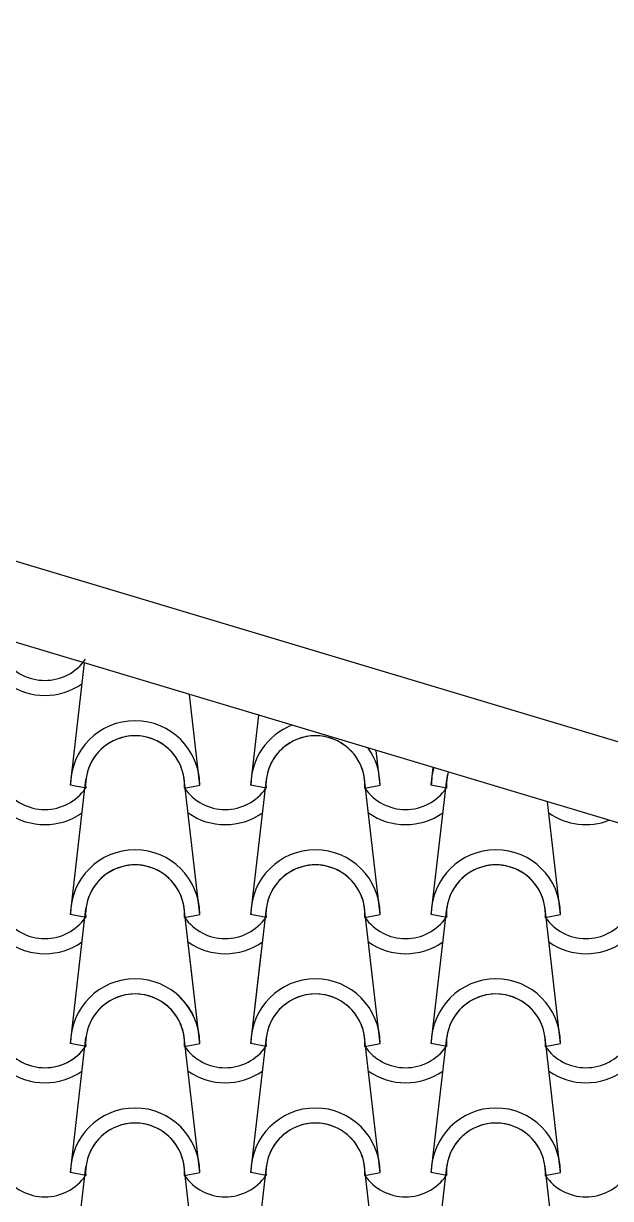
# Model space of a CAD drawing. Header units: millimetres. Extents: x -255 to 41745, y 236 to 29936.
# Drawn here: x 16480 to 17048, y 12860 to 13998 of the extents above; entities that cross this region are included whole.
import ezdxf

# ---------------------------------------------------------------- set-up
doc = ezdxf.new("R2010")
doc.units = ezdxf.units.MM
doc.layers.add('1', color=1, linetype='Continuous')
doc.layers.add('CALIDADES', color=7, linetype='Continuous')

msp = doc.modelspace()

# ---------------------------------------------------------------- linework, layer by layer
at = {"layer": '1'}
for p, q in [((16525.5, 13260.3), (16539.1, 13378.8)), ((16525.5, 13260.3), (16539.1, 13378.8)), ((16525.5, 13260.3), (16539.1, 13378.8)), ((16650.5, 13260.3), (16640.5, 13348.3)), ((16650.5, 13260.3), (16640.5, 13348.3)), ((16650.5, 13260.3), (16640.5, 13348.3)), ((16700, 13260.3), (16707.8, 13328.1)), ((16700, 13260.3), (16707.8, 13328.1)), ((16825, 13260.3), (16821.2, 13294.1)), ((16825, 13260.3), (16821.2, 13294.1)), ((16874.6, 13260.3), (16876.5, 13277.5)), ((16874.6, 13260.3), (16876.5, 13277.5)), ((16525.5, 13135.3), (16540.5, 13266)), ((16525.5, 13135.3), (16540.5, 13266)), ((16525.5, 13135.3), (16540.5, 13266)), ((16650.5, 13135.3), (16635.6, 13266)), ((16650.5, 13135.3), (16635.6, 13266)), ((16650.5, 13135.3), (16635.6, 13266)), ((16700, 13135.3), (16715, 13266)), ((16700, 13135.3), (16715, 13266)), ((16825, 13135.3), (16810.1, 13266)), ((16825, 13135.3), (16810.1, 13266)), ((16874.6, 13135.3), (16889.5, 13266)), ((16874.6, 13135.3), (16889.5, 13266)), ((16540.2, 13257.4), (16525.5, 13260.3)), ((16540.2, 13257.4), (16525.5, 13260.3)), ((16540.2, 13257.4), (16525.5, 13260.3)), ((16540.2, 13257.4), (16525.5, 13260.3)), ((16540.2, 13257.4), (16525.5, 13260.3)), ((16540.2, 13257.4), (16525.5, 13260.3)), ((16635.9, 13257.4), (16650.5, 13260.3)), ((16635.9, 13257.4), (16650.5, 13260.3)), ((16635.9, 13257.4), (16650.5, 13260.3)), ((16635.9, 13257.4), (16650.5, 13260.3)), ((16635.9, 13257.4), (16650.5, 13260.3)), ((16635.9, 13257.4), (16650.5, 13260.3)), ((16714.7, 13257.4), (16700, 13260.3)), ((16714.7, 13257.4), (16700, 13260.3)), ((16714.7, 13257.4), (16700, 13260.3)), ((16714.7, 13257.4), (16700, 13260.3)), ((16810.4, 13257.4), (16825, 13260.3)), ((16810.4, 13257.4), (16825, 13260.3)), ((16810.4, 13257.4), (16825, 13260.3)), ((16810.4, 13257.4), (16825, 13260.3)), ((16889.2, 13257.4), (16874.6, 13260.3)), ((16889.2, 13257.4), (16874.6, 13260.3)), ((16889.2, 13257.4), (16874.6, 13260.3)), ((16889.2, 13257.4), (16874.6, 13260.3)), ((16999.6, 13135.3), (16987.1, 13244.3)), ((16999.6, 13135.3), (16987.1, 13244.3)), ((16525.5, 13010.3), (16540.5, 13141)), ((16525.5, 13010.3), (16540.5, 13141)), ((16525.5, 13010.3), (16540.5, 13141)), ((16650.5, 13010.3), (16635.6, 13141)), ((16650.5, 13010.3), (16635.6, 13141)), ((16650.5, 13010.3), (16635.6, 13141)), ((16700, 13010.3), (16715, 13141)), ((16700, 13010.3), (16715, 13141)), ((16825, 13010.3), (16810.1, 13141)), ((16825, 13010.3), (16810.1, 13141)), ((16874.6, 13010.3), (16889.5, 13141)), ((16874.6, 13010.3), (16889.5, 13141)), ((16999.6, 13010.3), (16984.6, 13141)), ((16999.6, 13010.3), (16984.6, 13141)), ((16540.2, 13132.4), (16525.5, 13135.3)), ((16540.2, 13132.4), (16525.5, 13135.3)), ((16540.2, 13132.4), (16525.5, 13135.3)), ((16540.2, 13132.4), (16525.5, 13135.3)), ((16540.2, 13132.4), (16525.5, 13135.3)), ((16540.2, 13132.4), (16525.5, 13135.3)), ((16635.9, 13132.4), (16650.5, 13135.3)), ((16635.9, 13132.4), (16650.5, 13135.3)), ((16635.9, 13132.4), (16650.5, 13135.3)), ((16635.9, 13132.4), (16650.5, 13135.3)), ((16635.9, 13132.4), (16650.5, 13135.3)), ((16635.9, 13132.4), (16650.5, 13135.3)), ((16714.7, 13132.4), (16700, 13135.3)), ((16714.7, 13132.4), (16700, 13135.3)), ((16714.7, 13132.4), (16700, 13135.3)), ((16714.7, 13132.4), (16700, 13135.3)), ((16810.4, 13132.4), (16825, 13135.3)), ((16810.4, 13132.4), (16825, 13135.3)), ((16810.4, 13132.4), (16825, 13135.3)), ((16810.4, 13132.4), (16825, 13135.3)), ((16889.2, 13132.4), (16874.6, 13135.3)), ((16889.2, 13132.4), (16874.6, 13135.3)), ((16889.2, 13132.4), (16874.6, 13135.3)), ((16889.2, 13132.4), (16874.6, 13135.3)), ((16984.9, 13132.4), (16999.6, 13135.3)), ((16984.9, 13132.4), (16999.6, 13135.3)), ((16984.9, 13132.4), (16999.6, 13135.3)), ((16984.9, 13132.4), (16999.6, 13135.3)), ((16700, 13010.3), (16710, 13097.4)), ((16650.5, 13010.3), (16641.3, 13091.2)), ((16650.5, 13010.3), (16644.2, 13066)), ((16525.5, 12885.3), (16540.5, 13016)), ((16650.5, 12885.3), (16635.6, 13016)), ((16700, 12885.3), (16715, 13016)), ((16825, 12885.3), (16810.1, 13016)), ((16874.6, 12885.3), (16889.5, 13016)), ((16999.6, 12885.3), (16984.6, 13016)), ((16540.2, 13007.4), (16525.5, 13010.3)), ((16540.2, 13007.4), (16525.5, 13010.3)), ((16540.2, 13007.4), (16525.5, 13010.3)), ((16540.2, 13007.4), (16525.5, 13010.3)), ((16540.2, 13007.4), (16525.5, 13010.3)), ((16540.2, 13007.4), (16525.5, 13010.3)), ((16635.9, 13007.4), (16650.5, 13010.3)), ((16635.9, 13007.4), (16650.5, 13010.3)), ((16635.9, 13007.4), (16650.5, 13010.3)), ((16635.9, 13007.4), (16650.5, 13010.3)), ((16635.9, 13007.4), (16650.5, 13010.3)), ((16635.9, 13007.4), (16650.5, 13010.3)), ((16635.9, 13007.4), (16650.5, 13010.3)), ((16635.9, 13007.4), (16650.5, 13010.3)), ((16714.7, 13007.4), (16700, 13010.3)), ((16714.7, 13007.4), (16700, 13010.3)), ((16714.7, 13007.4), (16700, 13010.3)), ((16714.7, 13007.4), (16700, 13010.3)), ((16714.7, 13007.4), (16700, 13010.3)), ((16810.4, 13007.4), (16825, 13010.3)), ((16810.4, 13007.4), (16825, 13010.3)), ((16810.4, 13007.4), (16825, 13010.3)), ((16810.4, 13007.4), (16825, 13010.3)), ((16810.4, 13007.4), (16825, 13010.3)), ((16889.2, 13007.4), (16874.6, 13010.3)), ((16889.2, 13007.4), (16874.6, 13010.3)), ((16889.2, 13007.4), (16874.6, 13010.3)), ((16889.2, 13007.4), (16874.6, 13010.3)), ((16889.2, 13007.4), (16874.6, 13010.3)), ((16984.9, 13007.4), (16999.6, 13010.3)), ((16984.9, 13007.4), (16999.6, 13010.3)), ((16984.9, 13007.4), (16999.6, 13010.3)), ((16984.9, 13007.4), (16999.6, 13010.3)), ((16984.9, 13007.4), (16999.6, 13010.3)), ((16525.5, 12760.3), (16540.5, 12891)), ((16650.5, 12760.3), (16635.6, 12891)), ((16700, 12760.3), (16715, 12891)), ((16825, 12760.3), (16810.1, 12891)), ((16874.6, 12760.3), (16889.5, 12891)), ((16999.6, 12760.3), (16984.6, 12891)), ((16540.2, 12882.4), (16525.5, 12885.3)), ((16540.2, 12882.4), (16525.5, 12885.3)), ((16635.9, 12882.4), (16650.5, 12885.3)), ((16635.9, 12882.4), (16650.5, 12885.3)), ((16714.7, 12882.4), (16700, 12885.3)), ((16714.7, 12882.4), (16700, 12885.3)), ((16810.4, 12882.4), (16825, 12885.3)), ((16810.4, 12882.4), (16825, 12885.3)), ((16889.2, 12882.4), (16874.6, 12885.3)), ((16889.2, 12882.4), (16874.6, 12885.3)), ((16984.9, 12882.4), (16999.6, 12885.3)), ((16984.9, 12882.4), (16999.6, 12885.3))]:
    msp.add_line(p, q, dxfattribs=at)
for centre, radius, start, end in [((16500.7, 13409.7), 47.9, 214.756, 325.244), ((16500.7, 13409.7), 47.9, 214.756, 325.244), ((16500.7, 13409.7), 47.9, 214.756, 325.244), ((16500.7, 13409.7), 47.9, 214.756, 325.244), ((16500.7, 13409.7), 47.9, 214.756, 325.244), ((16500.7, 13409.7), 47.9, 214.756, 325.244), ((16500.7, 13409.7), 62.5, 234.9308, 305.0692), ((16500.7, 13409.7), 62.5, 234.9308, 305.0692), ((16500.7, 13409.7), 62.5, 234.9308, 305.0692), ((16588, 13260.3), 62.5, 0, 180), ((16588, 13260.3), 62.5, 0, 180), ((16588, 13260.3), 62.5, 0, 180), ((16588, 13260.3), 62.5, 0, 180), ((16588, 13260.3), 62.5, 0, 180), ((16588, 13260.3), 62.5, 0, 180), ((16762.5, 13260.3), 62.5, 111.3674, 180), ((16762.5, 13260.3), 62.5, 111.3674, 180), ((16762.5, 13260.3), 62.5, 111.3674, 180), ((16762.5, 13260.3), 62.5, 111.3674, 180), ((16588, 13260.3), 47.9, 356.4887, 183.5113), ((16588, 13260.3), 47.9, 356.4887, 183.5113), ((16588, 13260.3), 47.9, 356.4887, 183.5113), ((16588, 13260.3), 47.9, 356.4887, 183.5113), ((16588, 13260.3), 47.9, 356.4887, 183.5113), ((16588, 13260.3), 47.9, 356.4887, 183.5113), ((16588, 13260.3), 47.9, 6.838, 173.162), ((16588, 13260.3), 47.9, 6.838, 173.162), ((16588, 13260.3), 47.9, 6.838, 173.162), ((16762.5, 13260.3), 47.9, 356.4887, 183.5113), ((16762.5, 13260.3), 47.9, 356.4887, 183.5113), ((16762.5, 13260.3), 47.9, 356.4887, 183.5113), ((16762.5, 13260.3), 47.9, 356.4887, 183.5113), ((16762.5, 13260.3), 47.9, 6.838, 173.162), ((16762.5, 13260.3), 47.9, 6.838, 173.162), ((16762.5, 13260.3), 62.5, 0, 35.2341), ((16762.5, 13260.3), 62.5, 0, 35.2341), ((16762.5, 13260.3), 62.5, 0, 35.2341), ((16762.5, 13260.3), 62.5, 0, 35.2341), ((16937.1, 13260.3), 62.5, 164.1601, 180), ((16937.1, 13260.3), 62.5, 164.1601, 180), ((16937.1, 13260.3), 62.5, 164.1601, 180), ((16937.1, 13260.3), 62.5, 164.1601, 180), ((16937.1, 13260.3), 47.9, 164.4216, 183.5113), ((16937.1, 13260.3), 47.9, 164.4216, 183.5113), ((16937.1, 13260.3), 47.9, 164.4216, 183.5113), ((16937.1, 13260.3), 47.9, 164.4216, 183.5113), ((16937.1, 13260.3), 47.9, 164.4216, 173.162), ((16937.1, 13260.3), 47.9, 164.4216, 173.162), ((16500.7, 13284.7), 47.9, 214.756, 325.244), ((16500.7, 13284.7), 47.9, 214.756, 325.244), ((16500.7, 13284.7), 47.9, 214.756, 325.244), ((16500.7, 13284.7), 47.9, 214.756, 325.244), ((16500.7, 13284.7), 47.9, 214.756, 325.244), ((16500.7, 13284.7), 47.9, 214.756, 325.244), ((16675.2, 13284.7), 47.9, 214.756, 325.244), ((16675.2, 13284.7), 47.9, 214.756, 325.244), ((16675.2, 13284.7), 47.9, 214.756, 325.244), ((16675.2, 13284.7), 47.9, 214.756, 325.244), ((16849.7, 13284.7), 47.9, 214.756, 325.244), ((16849.7, 13284.7), 47.9, 214.756, 325.244), ((16849.7, 13284.7), 47.9, 214.756, 325.244), ((16849.7, 13284.7), 47.9, 214.756, 325.244), ((16500.7, 13284.7), 62.5, 234.9308, 305.0692), ((16500.7, 13284.7), 62.5, 234.9308, 305.0692), ((16500.7, 13284.7), 62.5, 234.9308, 305.0692), ((16675.2, 13284.7), 62.5, 234.9308, 305.0692), ((16675.2, 13284.7), 62.5, 234.9308, 305.0692), ((16849.7, 13284.7), 62.5, 234.9308, 305.0692), ((16849.7, 13284.7), 62.5, 234.9308, 305.0692), ((17024.2, 13284.7), 62.5, 234.9308, 291.1586), ((17024.2, 13284.7), 62.5, 234.9308, 291.1586), ((16588, 13135.3), 62.5, 0, 180), ((16588, 13135.3), 62.5, 0, 180), ((16588, 13135.3), 62.5, 0, 180), ((16588, 13135.3), 62.5, 0, 180), ((16588, 13135.3), 62.5, 0, 180), ((16588, 13135.3), 62.5, 0, 180), ((16762.5, 13135.3), 62.5, 0, 180), ((16762.5, 13135.3), 62.5, 0, 180), ((16762.5, 13135.3), 62.5, 0, 180), ((16762.5, 13135.3), 62.5, 0, 180), ((16937.1, 13135.3), 62.5, 0, 180), ((16937.1, 13135.3), 62.5, 0, 180), ((16937.1, 13135.3), 62.5, 0, 180), ((16937.1, 13135.3), 62.5, 0, 180), ((16588, 13135.3), 47.9, 356.4887, 183.5113), ((16588, 13135.3), 47.9, 356.4887, 183.5113), ((16588, 13135.3), 47.9, 356.4887, 183.5113), ((16588, 13135.3), 47.9, 356.4887, 183.5113), ((16588, 13135.3), 47.9, 356.4887, 183.5113), ((16588, 13135.3), 47.9, 356.4887, 183.5113), ((16588, 13135.3), 47.9, 6.838, 173.162), ((16588, 13135.3), 47.9, 6.838, 173.162), ((16588, 13135.3), 47.9, 6.838, 173.162), ((16762.5, 13135.3), 47.9, 356.4887, 183.5113), ((16762.5, 13135.3), 47.9, 356.4887, 183.5113), ((16762.5, 13135.3), 47.9, 356.4887, 183.5113), ((16762.5, 13135.3), 47.9, 356.4887, 183.5113), ((16762.5, 13135.3), 47.9, 6.838, 173.162), ((16762.5, 13135.3), 47.9, 6.838, 173.162), ((16937.1, 13135.3), 47.9, 356.4887, 183.5113), ((16937.1, 13135.3), 47.9, 356.4887, 183.5113), ((16937.1, 13135.3), 47.9, 356.4887, 183.5113), ((16937.1, 13135.3), 47.9, 356.4887, 183.5113), ((16937.1, 13135.3), 47.9, 6.838, 173.162), ((16937.1, 13135.3), 47.9, 6.838, 173.162), ((16500.7, 13159.7), 47.9, 214.756, 325.244), ((16500.7, 13159.7), 47.9, 214.756, 325.244), ((16500.7, 13159.7), 47.9, 214.756, 325.244), ((16500.7, 13159.7), 47.9, 214.756, 325.244), ((16500.7, 13159.7), 47.9, 214.756, 325.244), ((16500.7, 13159.7), 47.9, 214.756, 325.244), ((16675.2, 13159.7), 47.9, 214.756, 325.244), ((16675.2, 13159.7), 47.9, 214.756, 325.244), ((16675.2, 13159.7), 47.9, 214.756, 325.244), ((16675.2, 13159.7), 47.9, 214.756, 325.244), ((16849.7, 13159.7), 47.9, 214.756, 325.244), ((16849.7, 13159.7), 47.9, 214.756, 325.244), ((16849.7, 13159.7), 47.9, 214.756, 325.244), ((16849.7, 13159.7), 47.9, 214.756, 325.244), ((17024.2, 13159.7), 47.9, 214.756, 325.244), ((17024.2, 13159.7), 47.9, 214.756, 325.244), ((17024.2, 13159.7), 47.9, 214.756, 325.244), ((17024.2, 13159.7), 47.9, 214.756, 325.244), ((16500.7, 13159.7), 62.5, 234.9308, 305.0692), ((16500.7, 13159.7), 62.5, 234.9308, 305.0692), ((16500.7, 13159.7), 62.5, 234.9308, 305.0692), ((16675.2, 13159.7), 62.5, 234.9308, 305.0692), ((16675.2, 13159.7), 62.5, 234.9308, 305.0692), ((16849.7, 13159.7), 62.5, 234.9308, 305.0692), ((16849.7, 13159.7), 62.5, 234.9308, 305.0692), ((17024.2, 13159.7), 62.5, 234.9308, 305.0692), ((17024.2, 13159.7), 62.5, 234.9308, 305.0692), ((16588, 13010.3), 62.5, 0, 180), ((16588, 13010.3), 62.5, 0, 180), ((16588, 13010.3), 62.5, 0, 180), ((16588, 13010.3), 62.5, 0, 180), ((16588, 13010.3), 62.5, 0, 180), ((16588, 13010.3), 62.5, 0, 180), ((16762.5, 13010.3), 62.5, 0, 180), ((16762.5, 13010.3), 62.5, 0, 180), ((16762.5, 13010.3), 62.5, 0, 180), ((16762.5, 13010.3), 62.5, 0, 180), ((16762.5, 13010.3), 62.5, 0, 180), ((16937.1, 13010.3), 62.5, 0, 180), ((16937.1, 13010.3), 62.5, 0, 180), ((16937.1, 13010.3), 62.5, 0, 180), ((16937.1, 13010.3), 62.5, 0, 180), ((16937.1, 13010.3), 62.5, 0, 180), ((16588, 13010.3), 47.9, 356.4887, 183.5113), ((16588, 13010.3), 47.9, 356.4887, 183.5113), ((16588, 13010.3), 47.9, 356.4887, 183.5113), ((16588, 13010.3), 47.9, 356.4887, 183.5113), ((16588, 13010.3), 47.9, 356.4887, 183.5113), ((16588, 13010.3), 47.9, 356.4887, 183.5113), ((16588, 13010.3), 47.9, 6.838, 173.162), ((16588, 13010.3), 47.9, 6.838, 173.162), ((16588, 13010.3), 47.9, 6.838, 58.5469), ((16588, 13010.3), 47.9, 356.4887, 58.5469), ((16588, 13010.3), 47.9, 356.4887, 58.5469), ((16588, 13010.3), 62.5, 0, 50.2043), ((16588, 13010.3), 62.5, 0, 50.2043), ((16762.5, 13010.3), 47.9, 356.4887, 183.5113), ((16762.5, 13010.3), 47.9, 356.4887, 183.5113), ((16762.5, 13010.3), 47.9, 356.4887, 183.5113), ((16762.5, 13010.3), 47.9, 356.4887, 183.5113), ((16762.5, 13010.3), 47.9, 356.4887, 183.5113), ((16762.5, 13010.3), 47.9, 6.838, 173.162), ((16762.5, 13010.3), 47.9, 6.838, 173.162), ((16937.1, 13010.3), 47.9, 356.4887, 183.5113), ((16937.1, 13010.3), 47.9, 356.4887, 183.5113), ((16937.1, 13010.3), 47.9, 356.4887, 183.5113), ((16937.1, 13010.3), 47.9, 356.4887, 183.5113), ((16937.1, 13010.3), 47.9, 356.4887, 183.5113), ((16937.1, 13010.3), 47.9, 6.838, 173.162), ((16937.1, 13010.3), 47.9, 6.838, 173.162), ((16500.7, 13034.7), 47.9, 214.756, 325.244), ((16500.7, 13034.7), 47.9, 214.756, 325.244), ((16500.7, 13034.7), 47.9, 214.756, 325.244), ((16500.7, 13034.7), 47.9, 214.756, 325.244), ((16500.7, 13034.7), 47.9, 214.756, 325.244), ((16500.7, 13034.7), 47.9, 214.756, 325.244), ((16500.7, 13034.7), 47.9, 249.6646, 325.244), ((16500.7, 13034.7), 47.9, 249.6646, 325.244), ((16675.2, 13034.7), 47.9, 214.756, 325.244), ((16675.2, 13034.7), 47.9, 214.756, 325.244), ((16675.2, 13034.7), 47.9, 214.756, 325.244), ((16675.2, 13034.7), 47.9, 214.756, 325.244), ((16675.2, 13034.7), 47.9, 214.756, 325.244), ((16849.7, 13034.7), 47.9, 214.756, 325.244), ((16849.7, 13034.7), 47.9, 214.756, 325.244), ((16849.7, 13034.7), 47.9, 214.756, 325.244), ((16849.7, 13034.7), 47.9, 214.756, 325.244), ((16849.7, 13034.7), 47.9, 214.756, 325.244), ((17024.2, 13034.7), 47.9, 214.756, 325.244), ((17024.2, 13034.7), 47.9, 214.756, 325.244), ((17024.2, 13034.7), 47.9, 214.756, 325.244), ((17024.2, 13034.7), 47.9, 214.756, 325.244), ((17024.2, 13034.7), 47.9, 214.756, 325.244), ((16500.7, 13034.7), 62.5, 234.9308, 305.0692), ((16500.7, 13034.7), 62.5, 234.9308, 305.0692), ((16500.7, 13034.7), 62.5, 234.9308, 305.0692), ((16675.2, 13034.7), 62.5, 234.9308, 305.0692), ((16675.2, 13034.7), 62.5, 234.9308, 305.0692), ((16849.7, 13034.7), 62.5, 234.9308, 305.0692), ((16849.7, 13034.7), 62.5, 234.9308, 305.0692), ((17024.2, 13034.7), 62.5, 234.9308, 305.0692), ((17024.2, 13034.7), 62.5, 234.9308, 305.0692), ((16588, 12885.3), 62.5, 0, 180), ((16588, 12885.3), 62.5, 0, 180), ((16762.5, 12885.3), 62.5, 0, 180), ((16762.5, 12885.3), 62.5, 0, 180), ((16937.1, 12885.3), 62.5, 0, 180), ((16937.1, 12885.3), 62.5, 0, 180), ((16588, 12885.3), 47.9, 356.4887, 183.5113), ((16588, 12885.3), 47.9, 356.4887, 183.5113), ((16588, 12885.3), 47.9, 6.838, 173.162), ((16762.5, 12885.3), 47.9, 356.4887, 183.5113), ((16762.5, 12885.3), 47.9, 356.4887, 183.5113), ((16762.5, 12885.3), 47.9, 6.838, 173.162), ((16937.1, 12885.3), 47.9, 356.4887, 183.5113), ((16937.1, 12885.3), 47.9, 356.4887, 183.5113), ((16937.1, 12885.3), 47.9, 6.838, 173.162), ((16500.7, 12909.7), 47.9, 214.756, 325.244), ((16500.7, 12909.7), 47.9, 214.756, 325.244), ((16675.2, 12909.7), 47.9, 214.756, 325.244), ((16675.2, 12909.7), 47.9, 214.756, 325.244), ((16849.7, 12909.7), 47.9, 214.756, 325.244), ((16849.7, 12909.7), 47.9, 214.756, 325.244), ((17024.2, 12909.7), 47.9, 214.756, 325.244), ((17024.2, 12909.7), 47.9, 214.756, 325.244)]:
    msp.add_arc(centre, radius, start, end, dxfattribs=at)
at = {"layer": 'CALIDADES'}
for p, q in [((21193.8, 12060.6), (14736.5, 13997.8)), ((21172.3, 11988.8), (14725.5, 13922.8))]:
    msp.add_line(p, q, dxfattribs=at)

doc.saveas('drawing.dxf')
